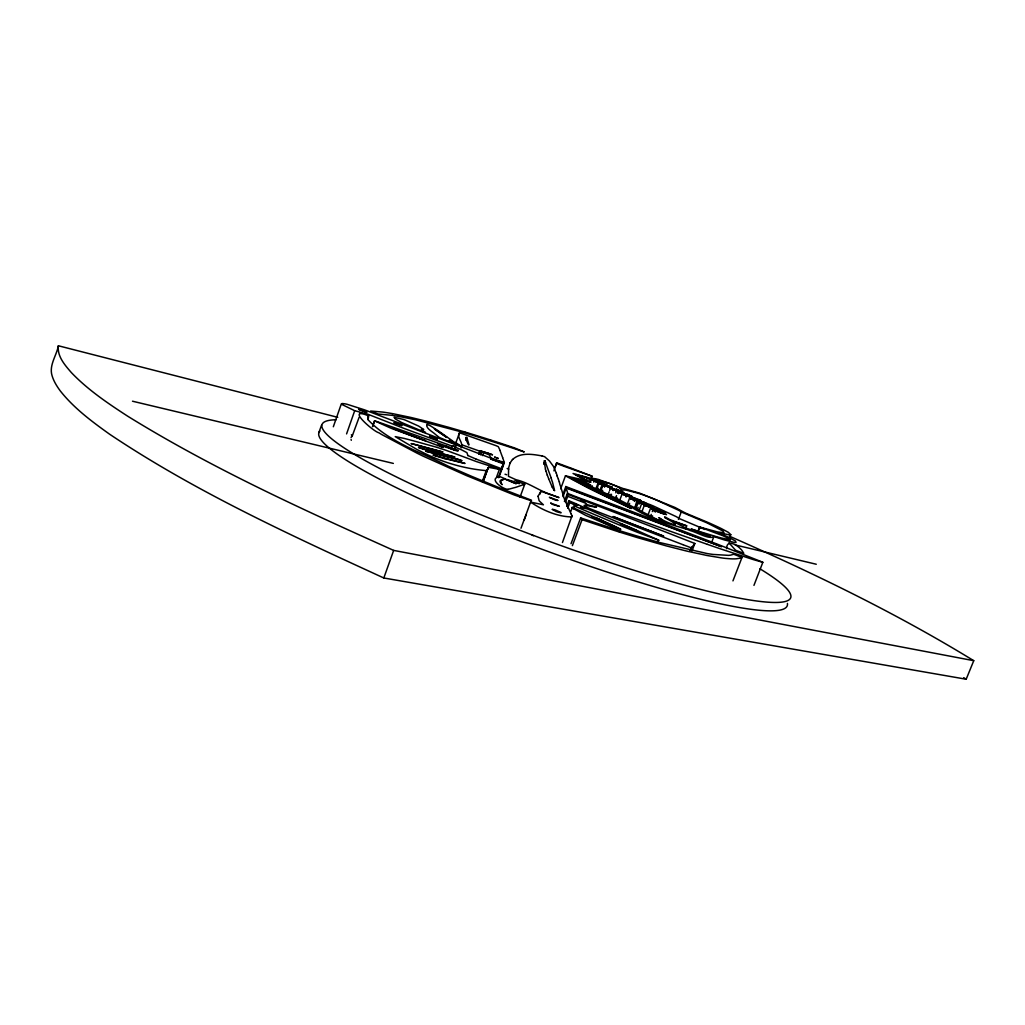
<?xml version="1.0" encoding="UTF-8"?>
<svg xmlns="http://www.w3.org/2000/svg" width="1025" height="1025" viewBox="0 0 1025 1025"><rect width="100%" height="100%" fill="white"/><g stroke="black" fill="none" stroke-linecap="round" stroke-linejoin="round"><path stroke-width="1.5" d="M753.952 585.377L762.856 562.264L717.244 544.121A8.802 0.961 20.9 0 0 716.091 543.698L654.373 520.059A9.789 1.076 20.6 0 0 653.168 519.611L623.751 508.413A8.277 0.91 20.5 0 0 623.2 508.208L622.495 507.952A7.213 0.782 20.5 0 1 621.868 507.708L565.762 486.567L567.376 487.977L649.363 519.201A13.043 1.422 20.6 0 0 650.363 519.585L694.168 536.267A24.638 2.652 20.8 0 0 695.475 536.78L714.604 544.07M730.787 534.819L730.71 534.947A18.706 1.883 20.8 0 1 730.287 535.037L718.205 532.654M58.387 345.771C57.016 356.328 64.947 365.156 71.353 372.575C87.791 389.782 107.676 403.197 127.536 416.099C212.162 468.463 303.041 509.694 393.664 550.399L973.75 660.689L966.191 679.229L383.811 577.985C290.049 534.896 195.493 491.744 109.547 434.164C91.789 421.467 73.915 408.193 60.296 390.935C56.849 386.271 53.697 381.262 52.057 375.65C48.841 365.284 56.554 355.624 58.387 345.771L337.75 417.329M538.048 496.254L539.124 500.674A80.219 9.712 20.5 0 0 540.547 502.148L543.417 504.8L530.604 502.083L520.995 528.247M333.33 426.759L341.351 403.799L342.222 403.555A9.52 1.012 19.4 0 1 342.478 403.542L344.221 403.735A22.05 2.357 19.5 0 1 344.938 403.837L346.45 404.132A6.97 0.743 19.4 0 1 347.167 404.311L364.003 409.68A20.538 2.204 19.5 0 1 365.771 410.32L366.771 410.692A52.288 5.702 19.4 0 1 369.359 411.678L376.137 414.292A132.712 13.069 19.7 0 0 380.019 415.791L388.744 419.084A195.532 23.216 19.3 0 1 394.164 421.173L408.27 426.554A23.383 2.46 19.7 0 0 410.679 427.502L455.792 444.722A13.594 1.473 19.8 0 1 456.778 445.093L503.723 463.121L490.655 458.969L503.313 463.864L501.968 468.899L477.919 459.789A11.237 1.268 19.9 0 0 477.522 459.623L476.061 459.072M556.319 473.307L557.126 475.382A16.105 1.678 20.2 0 1 557.164 475.485A19.911 2.076 20.3 0 0 557.19 475.613L557.023 475.741M499.495 469.386L488.528 467.31L488.079 467.964M562.443 542.545L571.988 515.895A12.877 1.602 20.4 0 1 571.963 515.793M466.49 439.52L466.708 440.494M488.067 467.989L482.442 481.84M346.578 433.895L354.701 410.718L367.283 414.01L404.17 428.463A18.886 2.024 19.6 0 0 405.323 428.886L413.011 431.743A9.481 1.038 19.6 0 1 413.652 431.986A23.152 2.55 19.6 0 1 414.267 432.217L447.553 444.466M359.122 417.29L352.19 436.112M368.039 419.571A27.982 3.101 19.6 0 0 368.09 419.673L368.705 415.868L366.284 414.958A35.67 3.78 19.5 0 1 365.002 414.497C347.834 408.975 373.433 431.563 378.904 432.793A8.956 1.038 19.5 0 1 379.314 433.037L380.544 433.831A26.996 3.113 19.6 0 0 382.287 434.831L417.188 453.242A24.831 3.011 19.6 0 1 418.725 453.998L422.287 455.766A30.507 3.626 19.7 0 0 423.671 456.407L466.26 475.498L512.808 494.409A37.951 4.612 20.1 0 0 515.216 495.318L531.193 500.738M383.811 577.985L393.664 550.399M318.839 432.704L321.504 425.298M451.026 449.001L452.051 446.118L453.639 446.131M455.92 442.697L449.181 440.353L452.858 441.134L438.149 430.718A38.156 3.972 19.6 0 0 437.496 430.282L431.307 426.4A100.975 10.506 19.4 0 0 430.282 425.747L427.169 424.376A40.705 4.177 19.9 0 0 426.772 424.401C425.708 428.629 433.101 431.922 435.804 434.728A35.055 3.703 19.9 0 0 436.253 435.074L439.443 437.547L453.947 443.518A80.168 8.213 19.9 0 0 455.984 444.286L461.122 446.247L455.92 442.697L459.507 432.781L460.968 433.268A43.281 4.446 19.9 0 1 463.377 434.113L475.818 438.533A8.149 0.807 19.9 0 0 476.215 438.674L494.639 445.157A40.385 4.138 20 0 1 495.562 445.491A11.723 1.166 20 0 0 496.151 445.696L498.329 446.695L499.764 449.732A30.788 3.139 19.9 0 1 499.893 449.988L500.072 450.385M453.703 449.885L456.035 446.029L453.742 446.067M461.122 447.938C464.094 442.762 456.048 437.521 459.507 432.781M465.863 440.366L466.887 437.508L467.246 438.572M478.662 454.139L479.905 450.705L487.695 453.242M480.136 454.178L481.225 451.192L483.057 451.743M480.815 454.959L481.891 451.961L481.225 451.192M482.685 455.613L483.762 452.627L488.553 454.613A8.418 0.897 19.9 0 1 489.873 455.305C489.156 459.213 499.137 460.379 504.377 462.583L498.752 477.727M482.583 480.815L486.26 470.629C463.825 468.694 440.686 461.942 420.442 451.218A9.622 1.127 19.7 0 1 419.532 450.782A66.023 7.611 19.9 0 1 416.932 449.45L395.24 436.624L404.298 438.444A391.986 53.928 20.6 0 1 412.473 440.571L437.073 447.374M483.044 481.648L487.964 468.105M483.159 481.852L488.336 467.387M496.792 476.497L499.482 469.104L476.92 461.75A11.173 1.268 19.9 0 0 476.471 461.596L475.715 461.314A6.035 0.679 19.9 0 1 474.934 461.032L456.983 454.331A7.239 0.82 19.8 0 1 456.125 454.024L451.91 452.473M500.674 470.795L503.275 463.633M498.534 477.176L503.736 463.018M520.034 497.125L524.749 484.236L515.306 480.648L513.935 481.571L506.645 479.482L516.293 483.723L513.089 482.544M543.814 463.877L545.108 460.84L543.993 463.966M524.108 520.367L526.222 514.614M530.45 503.096L531.501 500.226L506.35 490.501A210.497 22.96 20.2 0 1 493.384 485.325L471.731 476.369A33.543 4.036 19.9 0 1 469.693 475.498L449.398 466.67A14.517 1.781 19.7 0 0 447.963 466.029C421.044 452.192 389.192 442.108 368.282 419.994M539.906 494.14L540.969 491.27L559.009 497.599L552.206 495.049M555.076 467.208L556.69 462.826L570.656 467.989M553.936 470.847L556.69 462.826M560.675 488.771L565.454 475.818L585.993 480.456L573.039 473.486L589.234 477.97L595.333 478.739A11.736 1.153 20.4 0 1 595.961 478.893L597.088 479.149A11.442 1.127 20.4 0 1 598.087 479.341L623.52 488.669A7.828 0.769 20.5 0 1 624.494 488.835L639.433 493.115A8.405 0.82 20.5 0 1 639.92 493.268L674.809 507.401A10.724 1.051 20.6 0 1 675.629 507.811L685.418 513.038L708.339 522.583A40.372 4.074 20.7 0 1 710.338 523.467L716.206 526.145A82.115 8.469 20.6 0 1 721.023 528.426L728.327 532.321L730.889 534.717M562.687 495.037L565.851 486.478M563.007 496.625L566.389 487.567M564.403 501.443L567.145 494.063L573.039 496.356A132.853 13.85 20.4 0 0 577.793 498.176L661.112 530.271A58.604 6.868 20.7 0 1 662.663 530.873L663.931 531.36A10.75 1.217 20.7 0 1 664.738 531.68L694.835 543.468L692.003 550.925M565.505 502.263L567.709 496.292L567.145 494.063M566.722 506.427L568.837 500.7L575.448 503.518A12.672 1.461 20.4 0 0 576.96 504.21L579.035 505.146A16.221 1.871 20.4 0 0 581.239 506.132L586.031 508.336L580.534 507.08L587.786 509.092L614.116 520.533A30.878 3.575 20.6 0 0 615.308 521.059L632.207 528.349A37.81 4.382 20.7 0 0 633.463 528.9L658.742 540.201L657.627 543.148M567.709 508.221L569.849 502.455L568.837 500.7M570.682 511.757L572.309 507.362L575.32 508.733M573.18 508.848L574.346 505.85L576.473 506.004L569.849 502.455M586.005 480.661L587.107 477.688L575.819 474.549M591.028 479.162L592.117 476.228L571.194 468.194M591.886 487.259L592.296 485.85M593.885 481.865L594.295 480.289L595.743 480.84M571.028 543.724L580.624 517.907L618.357 530.322M585.506 507.567L586.569 504.197A10.378 1.192 20.3 0 0 584.66 502.827L567.709 496.292M572.386 545.646L582.046 519.675L580.624 517.907M595.909 482.468L596.409 481.122L598.959 481.891A31.301 3.152 20.4 0 1 600.97 482.506L600.471 483.851M595.845 488.963L598.357 482.224L595.166 481.084M598.241 483.467L598.741 482.122L602.892 483.364L602.393 484.71M596.717 489.899L598.831 482.916L599.587 482.967A9.02 0.897 20.3 0 0 600.112 483.057L599.766 484.402M597.767 489.809L598.267 488.451M600.676 484.53L601.278 483.198L598.741 482.122M599.651 490.616L602.585 484.005M593.795 481.801L594.295 480.456A6.663 0.666 20.3 0 1 593.155 480.187L593.065 480.161M601.585 488.028L602.085 486.683M600.714 491.026L601.227 489.681M601.726 488.336L602.226 486.977M602.726 485.632L603.507 484.389M601.726 491.423L602.226 490.078M603.738 486.017L604.609 484.697L603.251 484.005M602.175 492.077L602.674 490.719M604.186 486.657L604.699 485.299M604.648 486.99C604.942 482.942 609.234 485.568 605.801 484.069A14.978 1.499 20.4 0 0 603.469 483.3L601.009 482.519M608.12 494.511L609.132 491.795M609.644 490.437L610.58 487.695A7.444 0.743 20.4 0 0 609.222 487.144L608.017 486.67M611.425 488.297C612.655 486.068 613.296 488.169 610.849 486.965M609.683 495.664L610.195 494.306M611.015 495.626L611.515 494.268M613.04 490.193L613.45 488.81M613.232 490.591L613.732 489.232L616.781 490.347M616.051 490.565L616.55 489.207L617.498 489.604A13.005 1.307 20.4 0 1 619.202 490.386L620.317 490.924M615.782 492.794L616.794 490.078L618.741 490.616M619.459 492.705C615.192 492.179 618.985 490.053 616.192 489.22M615.538 498.342L616.55 495.613M617.575 492.884L618.677 491.846M615.807 498.342L616.32 496.971M617.844 492.884L618.459 491.475L615.743 490.347A11.134 1.115 20.4 0 1 612.194 488.861A10.224 1.025 20.4 0 1 613.732 489.232M616.627 499.124L617.127 497.766M618.664 493.666L618.805 492.077M620.01 493.217L619.971 491.539A13.799 1.397 20.4 0 0 618.447 490.834L616.794 490.078M620.458 493.038L621.573 490.065L624.635 489.937A96.414 9.661 20.8 0 1 626.275 490.181L637.166 492.974A8.456 0.82 20.5 0 0 637.909 493.192L639.972 493.819A18.399 1.807 20.5 0 1 642.867 494.78A24.715 2.434 20.5 0 1 644.328 495.293L651.849 498.137A33.979 3.37 20.5 0 1 655.552 499.636L678.678 510.309A18.822 1.858 20.6 0 1 679.588 510.834L680.843 511.629A7.47 0.743 20.6 0 1 681.241 511.962L706.597 522.724A61.282 5.881 20.9 0 0 707.634 523.211L722.51 530.796A28.085 2.832 20.7 0 1 723.035 531.168L724.022 532.731L717.743 532.001L699.627 527.042L697.974 531.386M619.305 501.43L622.047 494.114L624.853 494.896M622.893 493.909L623.943 492.666M625.98 496.779L626.454 495.357A6.919 0.692 20.5 0 1 625.071 494.972L624.955 494.934M626.249 496.664L626.762 495.293L628.12 495.857M627.441 496.126L627.953 494.768L627.159 494.575M627.197 504.467L629.991 497.035L628.082 496.215L628.632 494.78M629.465 497.074L629.978 495.716A7.277 0.73 20.5 0 1 630.477 495.921L631.285 496.267M631.028 499.316L632.502 496.625A8.367 0.846 20.5 0 0 631.105 495.933L628.492 494.703A6.611 0.666 20.5 0 0 627.428 494.229M629.094 504.697L629.619 503.326M631.157 499.201L631.387 497.778A9.212 0.935 20.5 0 1 630.695 497.612L629.555 497.368L631.592 498.188A7.623 0.769 20.5 0 0 631.977 498.278L633.783 498.778M619.459 532.193L620.586 529.207L616.192 527.017A23.806 2.844 20.6 0 1 614.001 525.953L582.943 511.988A10.942 1.294 20.4 0 1 579.702 510.681L577.562 509.745A48.137 5.599 20.4 0 1 575.32 508.733M632.425 499.495L632.938 498.112L635.462 498.637L634.437 501.379M632.848 499.982L633.36 498.611M633.322 499.201L633.834 497.83L636.41 498.714A15.683 1.589 20.5 0 1 639.036 499.649L640.651 500.303M633.86 500.405L634.065 498.893M634.168 500.277L634.68 498.893L640.497 500.379M634.808 500.815L635.897 499.572L634.77 498.944M634.693 508.259L636.832 501.071M634.834 508.31L638.139 501.609A14.965 1.512 20.5 0 0 638.524 501.725L638.716 501.789M638.37 499.688C635.91 503.275 643.943 498.893 639.062 504.108M635.756 508.105L636.269 506.722M637.832 502.583L638.344 501.199M635.756 509.156L638.229 501.981A7.226 0.743 20.5 0 1 639.433 502.314A12.044 1.243 20.6 0 1 639.843 502.429A23.613 2.434 20.6 0 1 640.83 502.737L646.07 504.364A46.958 4.894 20.6 0 1 648.312 505.082L648.133 506.568M637.627 508.81L638.139 507.426M639.702 503.288L640.215 501.917L642.15 502.545M639.126 510.347L641.727 503.416L641.112 503.121A29.315 2.947 20.5 0 1 639.869 502.724L638.447 502.25M641.663 512.462L645.276 502.724L645.865 503.108L643.931 502.545A6.842 0.692 20.6 0 0 642.368 502.083M644.84 504.953C647.903 506.529 646.775 502.903 644.046 503.134A26.163 2.691 20.6 0 0 643.316 502.916L642.611 502.686M648.53 505.082C646.122 509.169 659.318 506.017 654.142 511.616M648.415 506.427L648.94 505.043L653.489 507.516L646.583 505.607M649.812 507.426L650.337 506.042L646.301 504.723A56.452 5.932 20.7 0 0 645.084 504.338L641.714 503.301L645.289 504.864M648.261 514.319L650.516 508.362M650.734 515.767L651.259 514.371M652.323 511.59L653.373 508.797L654.962 509.412M652.028 517.215L652.553 515.818M662.97 513.32A8.546 0.884 20.6 0 1 655.795 510.834L656.038 508.81L657.063 509.271M655.5 512.026L656.038 510.629A7.098 0.73 20.6 0 1 656.448 510.757L656.512 510.77A13.927 1.448 20.6 0 1 656.858 510.886L657.127 510.963A17.412 1.819 20.6 0 1 659.395 511.718C665.276 515.793 668.313 510.066 659.472 511.718M658.293 511.59L658.819 510.194L660.651 511.347L656.308 509.976M659.331 512.154L659.857 510.77M678.447 519.406L681.253 511.988M685.533 528.772L686.66 525.825L669.902 519.637L664.661 516.728M689.787 550.579L692.029 547.017M698.32 531.488C697.666 529.618 701.766 526.683 699.973 527.145M711.606 542.494L713.874 536.575L717.462 537.715A41.564 4.267 20.8 0 0 724.598 540.008L734.195 542.404A37.182 3.844 20.8 0 0 735.297 542.468A35.568 3.677 20.8 0 0 736.053 542.443L735.399 540.957L729.428 537.741A83.717 8.943 20.7 0 0 726.405 536.306L718.32 532.744M726.623 548.708C726.584 538.714 736.924 544.839 740.614 548.964A268.922 29.815 20 0 1 741.972 550.438L743.804 553.321L735.668 550.31L728.916 542.776M732.952 580.88L741.985 557.472L733.746 554.243L730.633 555.127A206.089 22.64 20.2 0 1 728.532 555.358L713.067 554.435A50.776 5.919 21.1 0 0 711.978 554.282L709.313 553.91A150.983 16.81 20.4 0 1 706.776 553.474L658.729 542.315A39.924 4.894 20.8 0 0 655.962 541.507L638.806 536.562A55.44 6.919 20.8 0 0 636.704 535.934L627.133 533.051A6.419 0.782 20.6 0 0 626.493 532.846L618.652 530.425M580.944 500.392L585.006 501.891L581.418 500.418A7.816 0.884 20.4 0 0 580.97 500.392M351.05 437.508L351.69 436.663A6.855 0.846 19.4 0 1 351.78 436.445L351.87 436.407M590.823 480.174L592.962 480.136M694.002 544.762L694.835 543.468M572.091 516.523L571.95 516.767A17.579 2.191 20.3 0 1 571.745 516.933C557.344 516.69 542.43 510.181 530.604 502.083M692.477 546.568L692.221 546.902A13.069 1.512 20.9 0 0 692.054 546.978M547.26 475.062L546.133 471.423M368.116 416.368L367.732 418.815M742.01 557.574L740.447 558.138A12.582 1.397 21 0 0 740.306 558.164L736.398 558.766A8.482 0.948 21 0 0 736.27 558.792A6.291 0.705 21 0 1 736.104 558.817L734.207 558.894A7.649 0.871 21 0 0 733.81 558.868A9.34 1.063 21 0 0 733.669 558.881L732.913 558.881A7.162 0.807 21 0 1 732.606 558.894L730.671 558.804A35.542 4.062 21.1 0 0 730.377 558.792L725.316 558.382A229.997 25.113 20.1 0 1 721.715 557.933L706.814 555.46A149.317 18.309 21.4 0 0 704.252 554.884L688.697 551.527A129.534 14.696 20.4 0 1 684.508 550.528L666.852 546.03A15.683 1.883 20.7 0 1 665.456 545.646L637.755 537.715A182.002 20.269 20.3 0 1 632.156 535.998L619.958 532.231A83.435 9.814 20.4 0 1 615.5 530.809L582.046 519.675M538.061 496.241L540.969 491.27M510.027 463.21L508.631 467.836A17.72 1.948 20 0 1 508.631 467.9A15.26 1.678 20.1 0 0 508.605 468.066L508.464 476.317L514.96 479.264A13.12 1.499 20.1 0 0 516.305 479.803C528.708 482.685 538.535 490.463 550.297 494.357A7.252 0.846 20.2 0 0 551.219 494.691L552.129 495.024M545.479 469.04L544.839 465.452A229.984 22.87 21 0 1 544.711 464.786L544.198 461.545M512.577 459.469A11.48 1.204 20.1 0 0 512.538 459.507C520.469 452.192 532.142 454.152 541.879 455.907M524.749 484.236L515.562 487.387A69.072 8.2 19.8 0 1 515.011 487.516L512.526 488.156A31.801 3.857 20.2 0 0 512.231 488.284L510.54 488.72A5.868 0.718 20 0 1 510.412 488.771L508.131 489.309M692.503 546.44L693.643 545.159A16.028 1.832 20.8 0 0 693.976 544.941M557.792 500.507L556.28 500.29A8.93 1.051 20.2 0 1 554.961 499.931L549.349 497.317L557.728 500.315M546.146 471.244L545.364 469.155M508.016 489.348C502.711 489.412 487.554 478.214 499.828 476.663L500.751 476.997A7.88 0.922 20 0 1 501.853 477.407L505.44 478.97M596.371 507.08C592.591 507.093 574.577 502.058 590.695 509.002L633.053 525.505A9.75 1.14 20.6 0 1 634.232 525.953L634.642 526.12A25.471 3.011 20.6 0 1 636.025 526.658L682.535 544.531A5.778 0.666 20.8 0 0 682.919 544.685M666.378 514.576L663.559 513.858A11.992 1.23 20.6 0 1 661.932 513.346L661.189 513.102M591.502 479.405L591.707 479.354A21.563 2.14 20.3 0 0 592.04 479.316L593.296 479.252A28.136 2.793 20.4 0 1 596.14 479.636L608.222 482.929A15.478 1.525 20.4 0 1 610.221 483.659L612.514 484.582A18.668 1.807 20.4 0 0 613.783 485.107L619.536 487.708A9.789 0.961 20.4 0 1 619.42 487.721L621.573 490.065M636.82 501.007L637.166 501.02A14.132 1.448 20.6 0 1 637.345 501.046L637.755 501.11M651.721 508.912A10.98 1.127 20.5 0 0 652.092 508.9L652.797 508.759A18.681 1.922 20.7 0 1 652.887 508.746M592.117 476.228L565.07 466.683A6.97 0.679 20.2 0 1 564.096 466.311L563.442 466.055A12.467 1.23 20.2 0 0 561.931 465.491L556.639 463.505M454.639 457.022L453.678 456.83A17.182 1.96 19.8 0 1 453.178 456.702L424.094 449.398A24.382 2.883 19.7 0 0 423.402 449.232L418.469 447.464L454.716 456.945M595.012 506.593L596.524 506.914M453.024 442.428L455.472 443.312L453.063 442.531M663.969 513.435L663.88 513.435A37.156 3.844 20.8 0 0 663.367 513.461A27.034 2.78 20.5 0 1 662.701 513.499M640.241 501.917A7.226 0.73 20.5 0 0 640.804 501.994A22.332 2.268 20.5 0 0 641.112 502.007L641.906 502.032A10.929 1.115 20.6 0 1 642.073 502.045M594.846 506.683L586.62 504.556M655.283 508.618L656.038 508.81M610.118 487.977L613.257 488.758M664.021 513.64L663.265 513.435M651.413 507.926L656.231 509.938M392.28 415.356L378.135 414.023L370.666 411.025L382.568 412.063A75.555 8.008 19.8 0 1 384.503 412.319L390.423 413.28A178.248 19.437 20.1 0 1 393.292 413.78L410.487 417.367A13.351 1.358 19.7 0 1 411.448 417.585L425.759 421.108A121.027 12.825 20 0 1 429.539 422.082L445.913 426.554A111.494 10.481 19.6 0 0 448.527 427.258L464.991 432.05M490.924 440.109L492.564 440.635A7.88 0.769 20 0 0 493.179 440.84L499.649 442.954A7.175 0.705 20 0 0 500.136 443.107L513.922 447.707A11.877 1.153 20 0 0 514.614 447.938L524.236 451.948L509.95 447.195A207.716 22.998 20.2 0 0 503.044 444.914L470.308 434.549A41.359 4.01 19.8 0 1 468.604 434.036L464.517 432.806A145.076 15.542 20.1 0 0 461.019 431.781L414.946 419.648A32.838 3.293 19.6 0 1 413.293 419.327L402.812 417.175A45.318 4.574 19.5 0 1 401.621 416.944L392.383 415.368M572.309 507.362L571.694 507.657L585.826 515.434L616.461 528.541L602.636 521.994A62.615 7.828 20.3 0 0 600.612 521.059L592.104 516.92L617.985 528.708L594.872 517.497L596.537 518.022L620.586 529.207M762.792 562.302L754.374 559.893A42.192 4.523 20.9 0 1 753.093 559.522L720.947 549.016A26.099 2.844 20.9 0 1 720.306 548.798L707.417 544.365M492.5 454.818L490.129 454.075M659.049 510.245L657.332 509.374M444.799 458.623L465.055 463.454L432.973 455.01L442.493 458.047A52.249 6.317 19.9 0 1 443.453 458.29L443.863 458.393M602.738 484.466L603.584 484.658A29.097 2.934 20.5 0 1 604.186 484.812L604.814 484.966A56.426 5.753 20.5 0 1 605.916 485.261L608.517 485.965A57.016 5.817 20.5 0 1 609.414 486.222L611.105 486.696A8.777 0.871 20.4 0 1 611.541 486.824L611.758 486.901M590.951 480.635L587.107 477.688M445.145 458.7L444.645 458.585A8.264 0.974 19.7 0 1 444.017 458.431M617.37 491.334L618.088 491.513M542.046 455.946L544.595 456.663L549.285 460.827A13.146 1.281 20.1 0 1 549.438 460.955L553.423 466.362L556.306 473.23M351.344 434.818L352.433 435.074M617.908 490.065L617.768 490.04A17.348 1.717 20.4 0 1 617.012 489.822L617.165 489.732M132.494 401.211L393.344 463.415M735.348 544.967L816.272 564.25M457.791 459.123L462.032 460.712L425.772 451.231L430.487 452.294A35.452 4.074 19.6 0 0 431.282 452.499L457.637 459.085M466.26 437.303L466.067 437.662A7.085 0.718 19.8 0 1 465.952 437.726M602.175 483.864L601.175 483.685A7.457 0.743 20.3 0 1 600.868 483.633L599.228 483.134M622.47 493.307L625.788 494.204M623.866 494.024L628.645 495.318A6.701 0.679 20.5 0 1 629.965 495.703M650.567 506.593L651.452 506.747L650.414 506.081M621.88 493.153L619.215 492.308M622.944 493.781L622.572 493.678A9.263 0.935 20.4 0 1 619.548 492.769M658.742 540.201L636.986 532.129A237.864 24.638 20.7 0 1 629.888 529.284L623.815 526.812A238.351 24.703 20.7 0 1 616.076 523.621L608.491 520.469A237.646 24.613 20.7 0 1 599.01 516.485L574.256 505.94M607.543 486.029L610.528 486.875M686.66 525.825L679.242 523.403A68.342 7.444 20.8 0 0 676.782 522.635L673.284 521.533L685.674 528.003L710.479 536.408L706.148 534.358A14.811 1.576 20.8 0 0 704.713 533.833L691.222 529.041L717.077 536.844A108.688 10.865 20.6 0 0 720.908 537.894L730.428 539.919L726.366 537.382A49.994 5.266 20.8 0 0 722.843 535.691L699.627 527.042M613.821 488.925L616.691 489.732M465.35 432.153L466.657 432.55A18.937 1.845 19.9 0 0 467.221 432.729L467.413 432.781M650.17 506.491L641.701 503.48M638.575 500.853L640.1 501.353M638.908 501.853L642.56 502.942M544.916 460.904L545.62 462.454M637.729 500.597L637.14 500.418A19.975 2.05 20.6 0 0 636.371 500.187L633.873 499.482A17.143 1.73 20.5 0 1 633.04 499.239L631.182 498.573M467.618 432.845L469.066 433.28A235.417 26.304 20.3 0 1 475.036 435.1L484.928 438.188A29.264 2.832 19.9 0 0 485.53 438.38L490.591 439.994M592.681 480.379L590.733 479.636M620.125 491.744L619.42 491.475M656.038 510.629L654.668 510.219L655.283 510.591M626.621 495.754L628.082 496.215M642.637 502.968L642.713 502.98A8.008 0.82 20.6 0 1 643.316 503.173L644.482 503.557A15.913 1.602 20.5 0 0 645.186 503.787L647.07 504.223M619.113 490.732L620.125 491.103M544.173 460.712L545.095 460.827M646.186 505.786L643.841 505.133L656.641 509.463M659.933 511.59L662.278 512.462A7.354 0.756 20.6 0 1 664.29 513.333L666.493 514.512M484.21 451.987L483.249 451.679M646.391 505.85L647.903 506.337M479.738 451.154L462.198 444.94M590.157 482.275L579.035 479.738L583.866 481.814A28.495 2.96 20.3 0 1 584.891 482.262L590.81 485.158L571.976 477.983L585.877 484.018A8.251 0.846 20.3 0 0 586.441 484.274M490.834 454.19L487.106 452.935A11.992 1.268 19.9 0 1 486.491 452.73L484.287 452.012M631.285 496.984L628.748 496.151A8.905 0.897 20.5 0 1 628.274 495.921M505.043 474.229L506.709 474.78M483.762 452.627L481.891 451.961M507.132 468.502L508.797 469.053M635.462 498.637L630.823 497.099L632.938 498.112M623.918 494.908L622.047 494.14M490.36 454.037L487.695 453.127M452.051 446.118L447.758 444.542M491.449 454.408L492.333 454.716M660.971 513.025L651.99 509.335L654.885 509.989A14.773 1.537 20.6 0 1 657.012 510.655L659.536 511.501M651.99 531.719L653.079 532.129M437.278 447.451L445.952 450.295A45.049 5.228 19.8 0 1 449.616 451.615L451.769 452.422M699.473 538.471L721.536 546.697L717.667 545.338M609.862 487.58L609.721 487.528A6.765 0.679 20.4 0 1 609.247 487.349L609.247 487.349M707.276 544.313L671.952 531.834A6.47 0.73 20.7 0 0 671.234 531.565L670.35 531.257A10.34 1.153 20.7 0 1 669.607 530.988L668.953 530.758A21.192 2.396 20.7 0 0 667.89 530.373L622.29 513.794A40.282 4.625 20.5 0 0 620.394 513.102L579.381 497.971A37.899 4.164 20.3 0 1 576.562 496.92L567.76 493.486A7.188 0.807 20.3 0 0 567.735 493.307L566.184 488.002L592.002 497.791A11.096 1.204 20.4 0 0 592.796 498.099L650.132 519.842A224.385 21.512 20.6 0 0 656.064 522.097L696.552 537.369M645.25 502.711L644.84 502.57A9.891 0.999 20.6 0 0 644.187 502.352L641.97 501.635A53.377 5.561 20.6 0 0 637.307 500.174L632.873 498.868A6.675 0.679 20.5 0 0 631.054 498.432M441.391 446.067L443.377 446.464A7.854 0.871 19.8 0 1 444.171 446.541L457.765 451.192L458.367 450.359L432.614 441.134A22.909 2.486 19.7 0 1 430.743 440.468L378.827 422.249A9.635 1.051 19.5 0 1 378.199 422.018A6.893 0.756 19.5 0 0 377.584 421.8L374.599 420.852L389.897 427.732A64.408 6.919 19.7 0 0 393.036 429.014L443.095 447.412L439.405 445.452L438.098 443.633L441.109 445.965M716.116 544.621L717.333 545.082M716.296 544.685L715.488 544.39M662.778 535.78L663.739 536.216L658.614 534.256A5.676 0.666 20.7 0 0 657.845 533.974L653.502 532.295M696.705 537.241L699.165 538.176M475.792 458.969L467.9 455.548M651.08 531.206L652.822 532.039M619.958 519.329L652.22 531.808M650.862 531.129L634.308 524.736A31.993 3.639 20.6 0 1 633.258 524.339L632.425 524.018A38.284 4.536 20.6 0 0 631.541 523.673L627.313 522.058M683.227 544.8L690.888 547.696M512.756 482.416L505.184 479.162M662.534 535.691L652.771 531.873M607.569 486.503L607.184 486.35A6.445 0.641 20.4 0 1 604.635 485.286A18.219 1.832 20.4 0 1 607.569 486.042M618.088 518.599L619.215 519.034M617.832 518.317L613.04 516.562L622.457 520.123A30.045 3.421 20.6 0 0 625.558 521.366L627.249 522.033M623.29 492.5L621.573 491.769M613.501 489.694L609.977 488.041M655.231 509.284L655.488 509.399A13.287 1.358 20.6 0 0 657.051 510.027L658.409 510.488L657.461 509.873M599.036 482.506L600.24 483.031M354.701 410.718L341.684 404.363M591.028 482.109L575.819 474.882M628.453 527.145L628.248 527.055A11.249 1.345 20.6 0 0 627.313 526.658L620.766 523.788A8.072 0.948 20.6 0 1 620.535 523.647M628.671 527.247L637.691 531.117L627.889 526.748A13.043 1.537 20.6 0 1 626.967 526.35L626.813 526.286A27.585 3.318 20.5 0 0 624.866 525.453L620.522 523.634M586.825 484.441L618.088 499.162L657.525 519.713L663.265 521.046L660.036 518.573A22.46 2.422 20.6 0 0 659.626 518.33L658.588 517.689M729.467 536.203C813.145 573.013 895.76 612.835 973.75 660.689M703.112 528.669L678.832 518.368A7.47 0.769 20.7 0 0 678.422 517.997L677.179 517.202A18.809 1.935 20.6 0 0 676.269 516.664L653.181 505.914A33.966 3.511 20.5 0 0 649.478 504.415L640.51 501.058A18.386 1.883 20.5 0 0 639.92 500.853M616.947 490.424L617.255 490.565A8.2 0.82 20.4 0 0 618.741 491.206A10.135 1.012 20.5 0 0 619.343 491.449M630.606 497.317L631.618 497.804M532.052 535.088L533.436 535.716M620.766 491.129L623.751 492.525M704.828 529.464L704.137 529.143M627.146 494.383L626.365 493.986M664.7 517.638C687.801 529.669 667.173 523.57 659.587 518.022M466.183 438.38L466.426 439.136M454.741 447.002L459.533 448.988A14.337 1.576 19.8 0 1 461.609 449.86L466.939 452.653L467.848 455.51M963.718 677.653L966.191 679.229M713.874 536.575C709.608 539.906 696.987 532.334 690.376 530.643A29.558 3.101 20.8 0 1 687.352 529.413C667.608 523.583 647.903 518.048 630.439 506.465A14.542 1.537 20.6 0 1 629.452 505.953L578.946 481.776A6.727 0.692 20.3 0 1 577.767 481.263L571.835 478.803L572.501 479.213A6.624 0.692 20.3 0 1 572.988 479.482L610.093 498.291A261.606 24.51 21 0 0 615.461 500.879L631.272 508.49L597.537 492.615A285.732 26.394 21 0 1 588.299 488.079L565.454 475.818M465.901 437.867L466.016 437.995A8.008 0.82 19.9 0 0 466.067 438.123M557.011 475.856L558.33 478.995M552.308 487.247L554.064 490.142M568.606 508.426L571.04 513.768M571.092 513.82L571.95 515.703M468.476 444.786L468.041 443.799A12.364 1.294 19.8 0 0 467.938 443.658A9.135 0.961 19.9 0 1 467.874 443.556L467.182 442.057A39.847 4.138 20 0 1 467.093 441.749L466.747 440.66M504.274 462.467L502.698 457.714M551.168 477.958L545.531 462.634M499.995 450.513L502.622 457.547M467.438 439.738L468.092 441.711A18.335 1.896 19.9 0 0 468.156 441.852L468.989 444.812M547.235 475.152L547.286 475.228A58.489 6.24 20 0 1 547.465 475.536L548.631 478.598M567.696 506.286L564.634 499.675M552.283 487.221L552.193 487.054A5.842 0.653 20.2 0 0 552.116 486.901L548.631 478.662M559.227 481.814L558.382 479.123M602.264 484.441L603.161 484.953A12.928 1.281 20.4 0 0 608.607 487.106M560.995 487.605L559.612 483.71A90.354 9.789 19.9 0 0 559.624 482.967L559.304 481.929M561.034 487.772L563.75 496.997A11.608 1.333 20.2 0 1 563.776 497.125L564.596 499.495M554.064 490.168L554.627 490.719L552.411 481.84A27.995 3.037 20.3 0 1 552.193 481.442L551.155 478.175M467.182 438.649L467.49 439.674M567.671 506.427L568.286 507.529A47.188 5.689 20.1 0 1 568.363 507.811L568.491 508.221M510.014 463.159L512.257 459.764A8.469 0.884 20.1 0 1 512.321 459.713A11.326 1.179 20 0 0 512.487 459.61M351.062 439.392L351.268 440.314M618.37 491.539A8.354 0.833 20.4 0 1 613.668 489.719M596.409 481.122A8.764 0.871 20.4 0 1 595.871 480.904M631.605 497.087A31.698 3.254 20.5 0 1 633.834 497.83M759.922 568.798A249.805 30.801 20.3 0 1 575.14 550.63A249.805 30.801 20.3 0 1 336.033 419.763M787.418 603.405A249.639 32.07 20.3 0 1 543.352 549.759A249.639 32.07 20.3 0 1 319.851 431.089M421.454 429.603L425.503 432.614L401.595 422.492L395.496 419.058L394.061 417.29L403.453 419.417A18.219 1.909 19.6 0 1 405.567 420.224L418.648 426.093L423.761 429.526L421.518 429.59M437.265 438.995L429.501 436.214L437.265 439.033M358.814 409.411L366.694 412.242L358.814 409.411M394.1 422.812L402.018 425.618L394.151 422.774M411.32 443.633L443.018 452.076L412.857 443.915A17.322 2.024 19.7 0 0 412.05 443.722L411.32 443.633M374.573 420.814L372.498 426.695L374.637 420.827M444.927 446.029L448.847 447.515L444.927 446.029M552.334 509.399L555.806 511.347A7.085 0.884 20.3 0 0 557.882 512.103L560.829 512.808A5.356 0.666 20.3 0 0 561.098 512.602L555.473 510.04A5.407 0.679 20.3 0 0 553.41 509.489L552.334 509.399M550.784 503.134L552.308 504.21A5.663 0.692 20.3 0 0 553.436 504.723L559.368 506.337L550.784 503.134M573.808 503.621L577.703 505.082L573.833 503.608M510.296 462.621L510.283 462.647A6.944 0.743 20 0 1 510.219 462.711M498.317 458.457L494.473 457.06L498.278 458.482M516.177 482.416L519.432 483.621L516.216 482.416M434.907 429.27L434.357 428.924L446.849 437.457L434.907 429.27M503.493 479.457A88.329 10.532 20.4 0 0 502.109 484.658A131.52 15.657 20.6 0 1 503.531 479.469M392.652 428.117A72.967 7.777 19.7 0 0 425.606 440.699A135.018 13.876 19.8 0 1 392.665 428.13M359.942 413.203A6.868 0.743 19.5 0 0 359.865 413.267"/></g></svg>
